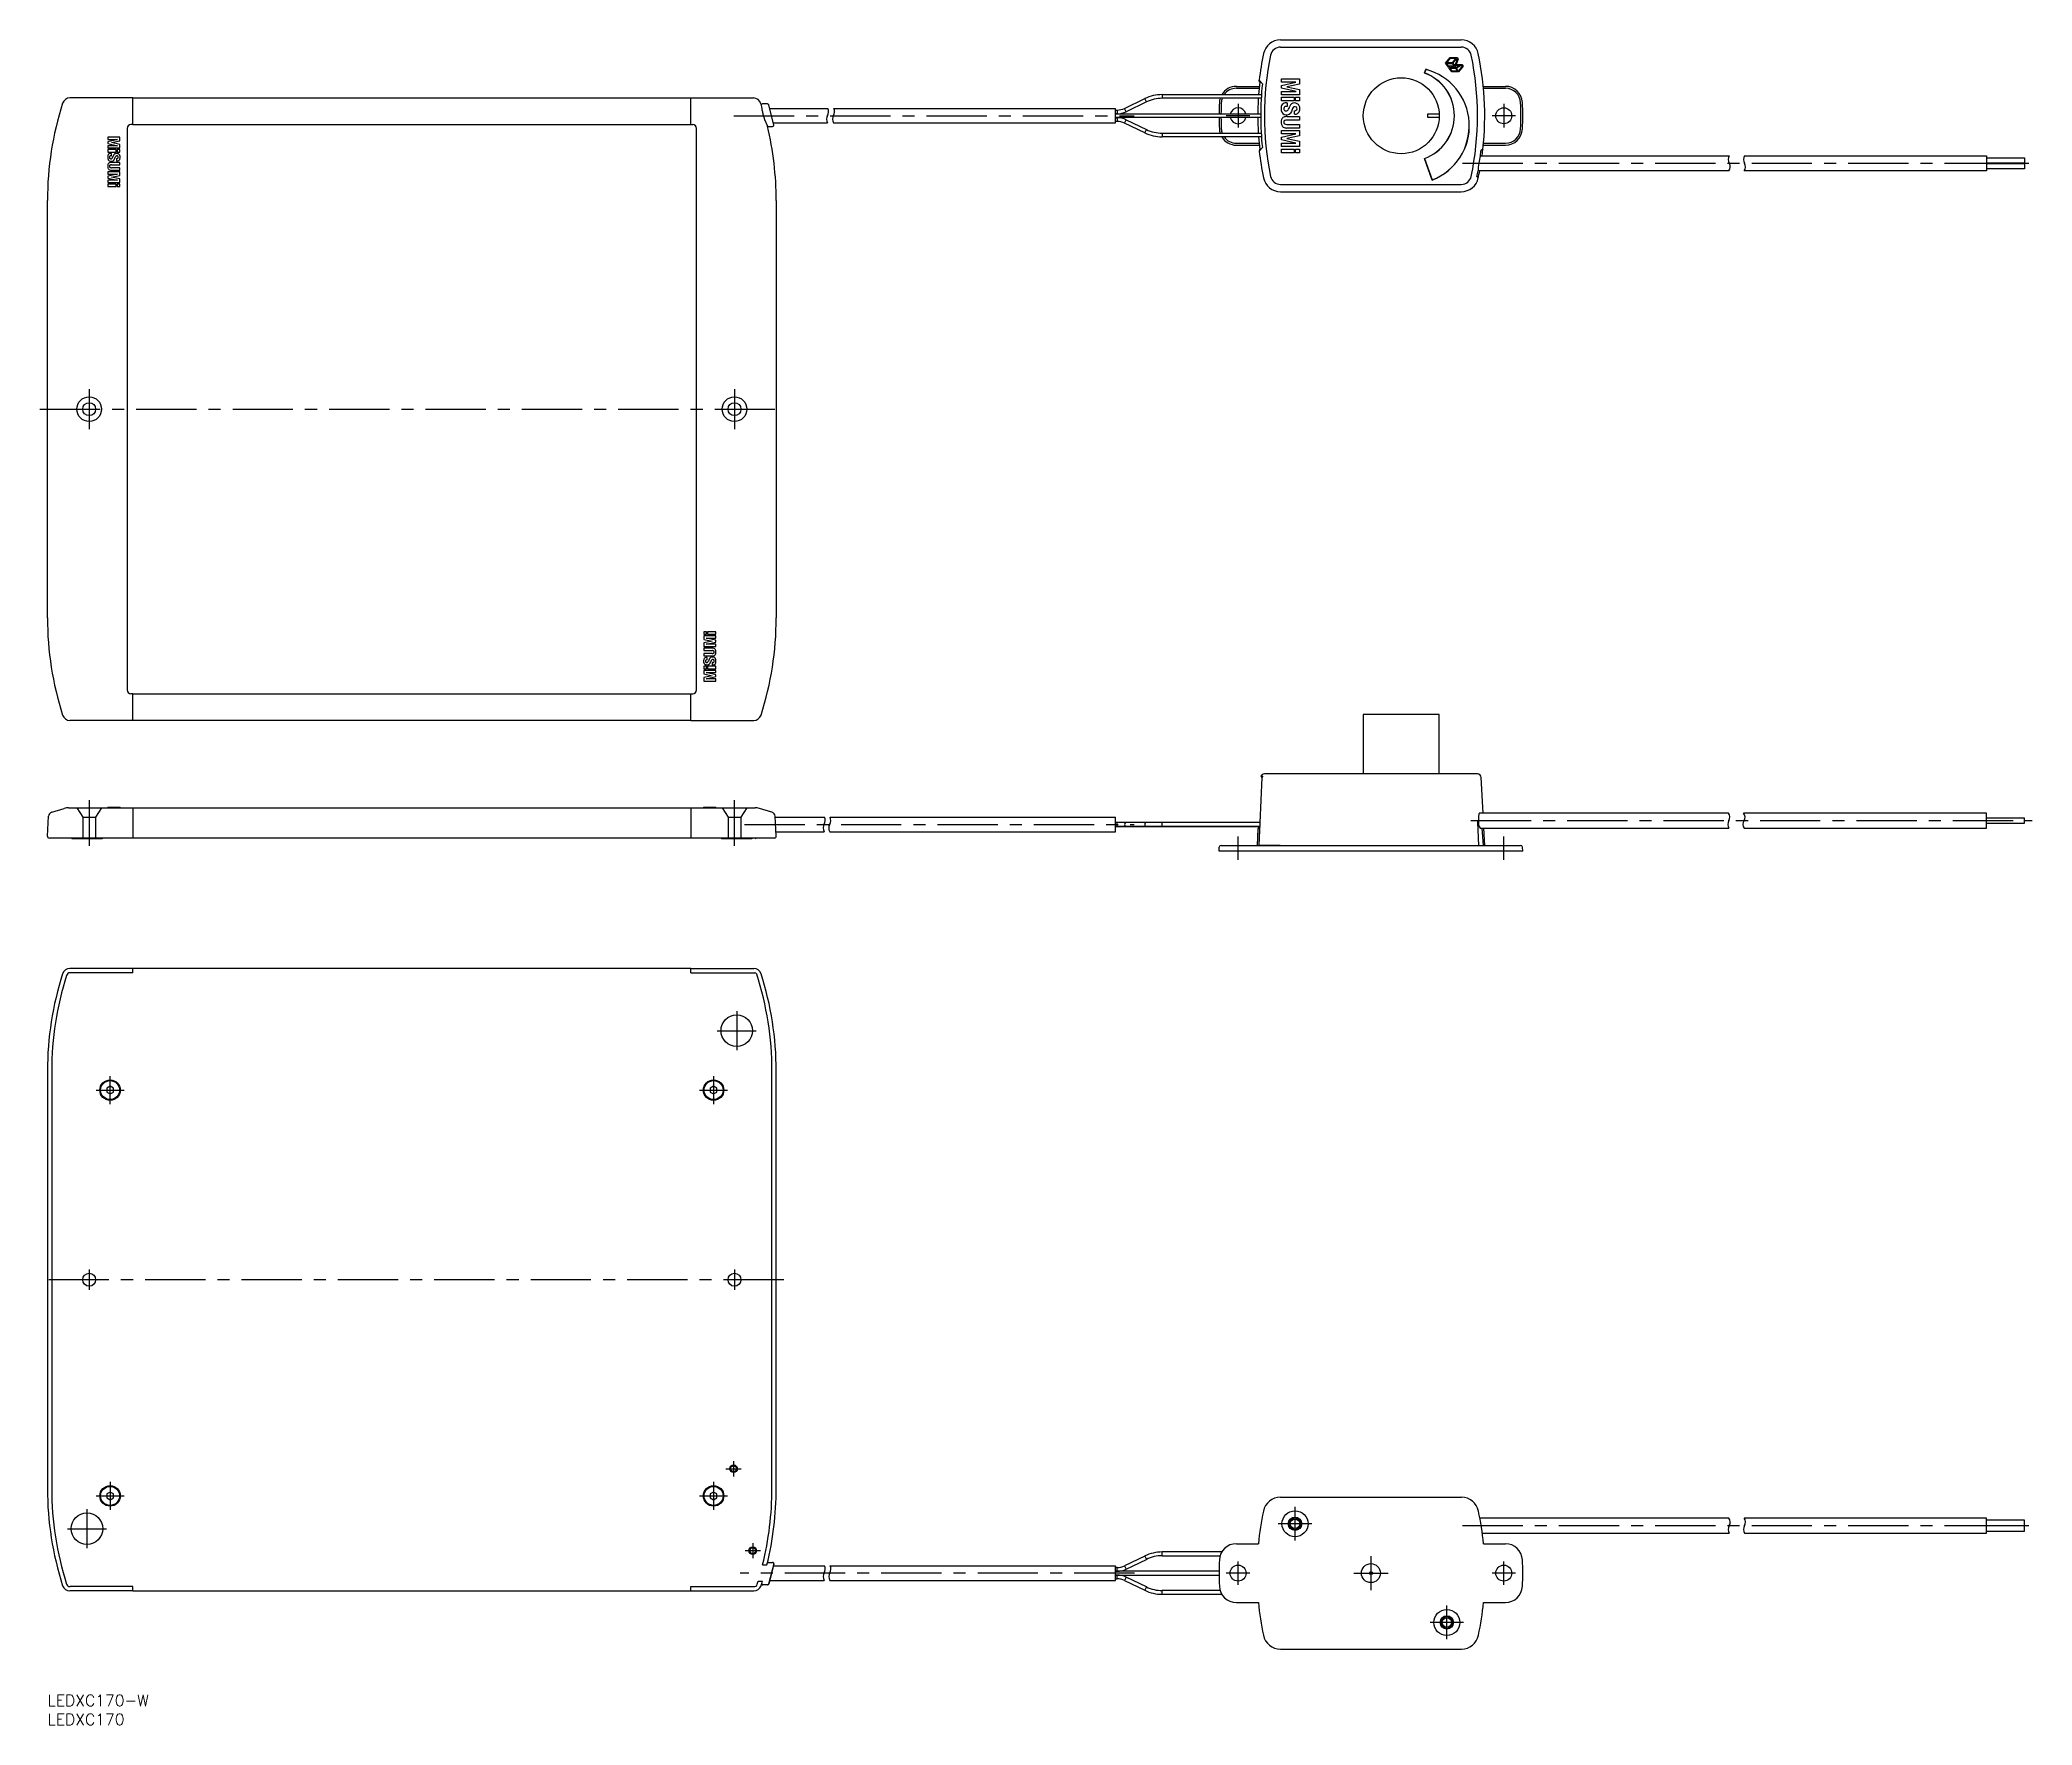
# Model space of a CAD drawing. Extents: x -2 to 523, y -8 to 436.
import ezdxf

# ---------------------------------------------------------------- set-up
doc = ezdxf.new("R2010")
doc.units = 0
doc.header["$LTSCALE"] = 0.5
doc.linetypes.add('CENTER', pattern=[50.8, 31.75, -6.35, 6.35, -6.35])
doc.linetypes.add('DASHED', pattern=[19.05, 12.7, -6.35])
doc.layers.get('0').update_dxf_attribs({"linetype": 'CONTINUOUS'})
doc.layers.add('CENTER', color=1, linetype='CENTER')
doc.styles.get("Standard").update_dxf_attribs({"font": 'txt.shx', "height": 3, "bigfont": 'bigfont.shx'})

# ---------------------------------------------------------------- blocks, each defined once
blk = doc.blocks.new('*U45')
at = {"color": 7, "linetype": 'CONTINUOUS'}
blk.add_text('LEDXC170-W', height=3, dxfattribs=at).set_placement((0, -3))
blk = doc.blocks.new('*U46')
at = {"color": 7, "linetype": 'CONTINUOUS'}
blk.add_text('LEDXC170', height=3, dxfattribs=at).set_placement((0, -8))

msp = doc.modelspace()

# ---------------------------------------------------------------- linework, layer by layer
at = {"color": 7, "linetype": 'CONTINUOUS'}
for p, q in [((324.86, 436), (372.48, 436)), ((324.86, 434.09), (372.48, 434.09)), ((368.32, 429.86), (369.54, 431.33)), ((368.64, 429.95), (369.63, 431.14)), ((369.54, 431.33), (371.32, 431.33)), ((369.63, 431.14), (371.06, 431.14)), ((371.06, 431.14), (370.07, 429.95)), ((370.22, 429.84), (371.26, 431.08)), ((371.41, 430.87), (370.75, 429.13)), ((371.63, 430.9), (371.12, 429.54)), ((371.26, 431.08), (371.41, 430.87)), ((371.32, 431.33), (371.63, 430.9)), ((320.08, 424.39), (319.23, 425.36)), ((319.36, 424.83), (319.23, 425.36)), ((325.1, 425.74), (329.84, 425.74)), ((325.1, 424.87), (325.1, 425.74)), ((329.84, 425.74), (329.84, 424.32)), ((362.75, 427.27), (363.11, 428.23)), ((362.77, 427.28), (362.75, 427.27)), ((363.12, 428.21), (362.77, 427.28)), ((363.12, 428.21), (363.11, 428.23)), ((369.09, 428.83), (368.32, 429.86)), ((368.62, 429.76), (370.05, 429.76)), ((369.17, 429.03), (368.62, 429.76)), ((370.07, 429.95), (368.64, 429.95)), ((369.09, 428.83), (369.57, 428.83)), ((370.6, 429.03), (369.17, 429.03)), ((369.57, 428.83), (369.23, 428.64)), ((370.01, 427.6), (369.23, 428.64)), ((370.09, 427.79), (369.55, 428.52)), ((369.55, 428.52), (370.98, 428.52)), ((369.99, 428.83), (369.76, 428.71)), ((371.01, 428.71), (369.76, 428.71)), ((369.99, 428.83), (370.85, 428.83)), ((371.75, 427.6), (370.01, 427.6)), ((370.05, 429.76), (370.6, 429.03)), ((371.52, 427.79), (370.09, 427.79)), ((370.22, 429.84), (370.75, 429.13)), ((370.85, 428.83), (371.04, 429.35)), ((370.98, 428.52), (371.52, 427.79)), ((372.22, 429.35), (371.01, 428.71)), ((371.04, 429.35), (372.22, 429.35)), ((371.12, 429.54), (372.65, 429.54)), ((371.16, 428.58), (372.57, 429.32)), ((371.71, 427.84), (371.16, 428.58)), ((372.75, 429.08), (371.71, 427.84)), ((372.99, 429.08), (371.75, 427.6)), ((372.57, 429.32), (372.75, 429.08)), ((372.65, 429.54), (372.99, 429.08)), ((22.5, 420.7), (5.91, 420.7)), ((22.5, 413.68), (22.5, 420.7)), ((22.5, 420.69), (169.5, 420.69)), ((169.5, 413.68), (169.5, 420.7)), ((169.5, 420.7), (185.97, 420.7)), ((283.78, 417.94), (289.08, 420.52)), ((289.51, 419.63), (289.08, 420.52)), ((293.66, 421.57), (319.83, 421.57)), ((293.66, 421.57), (293.66, 420.59)), ((319.76, 420.59), (293.66, 420.59)), ((313.23, 423.75), (319.25, 423.75)), ((313.23, 423.25), (319.2, 423.25)), ((328.89, 424.87), (325.1, 424.87)), ((325.1, 424.01), (328.89, 424.87)), ((325.1, 423.27), (325.1, 424.01)), ((328.95, 422.41), (325.1, 423.27)), ((325.1, 422.41), (328.95, 422.41)), ((325.1, 421.54), (325.1, 422.41)), ((329.84, 421.54), (325.1, 421.54)), ((325.1, 420.86), (328.41, 420.86)), ((325.1, 419.91), (325.1, 420.86)), ((328.41, 419.91), (325.1, 419.91)), ((329.84, 424.32), (326.5, 423.65)), ((326.5, 423.65), (329.84, 422.95)), ((328.41, 420.86), (328.41, 419.91)), ((328.83, 420.86), (329.84, 420.86)), ((328.83, 419.91), (328.83, 420.86)), ((329.84, 419.91), (328.83, 419.91)), ((329.84, 422.95), (329.84, 421.54)), ((329.84, 420.86), (329.84, 419.91)), ((378.29, 423.75), (384.11, 423.75)), ((378.33, 423.25), (384.11, 423.25)), ((187.93, 419.1), (188.17, 417.92)), ((188.17, 417.92), (188.21, 417.74)), ((188.21, 417.74), (188.25, 417.54)), ((188.25, 417.54), (188.3, 417.31)), ((188.3, 417.31), (188.36, 417.08)), ((188.36, 417.08), (188.42, 416.83)), ((189.7, 419.1), (188.42, 419.1)), ((188.42, 416.83), (188.49, 416.56)), ((188.49, 416.56), (188.51, 416.46)), ((188.51, 416.46), (188.73, 415.59)), ((188.73, 415.59), (188.95, 414.97)), ((188.95, 414.97), (189.67, 413.26)), ((189.96, 418.98), (189.89, 419.04)), ((191.39, 413.63), (190.06, 418.82)), ((190.3, 417.9), (205.6, 417.9)), ((207.2, 417.9), (281.35, 417.9)), ((281.35, 414.1), (281.35, 417.9)), ((281.35, 417.49), (281.81, 417.49)), ((281.81, 416.51), (281.35, 416.51)), ((281.35, 416.5), (319.63, 416.5)), ((319.63, 415.5), (281.35, 415.5)), ((281.35, 415.49), (281.81, 415.49)), ((281.81, 417.49), (281.81, 416.51)), ((281.81, 415.49), (281.81, 414.51)), ((284.21, 417.06), (283.78, 417.94)), ((283.78, 414.06), (284.21, 414.94)), ((289.51, 419.63), (284.21, 417.06)), ((284.21, 414.94), (289.51, 412.36)), ((326.39, 419.41), (326.58, 419.41)), ((326.58, 418.46), (326.44, 418.46)), ((326.54, 415.8), (329.84, 415.8)), ((329.84, 414.84), (326.54, 414.84)), ((326.58, 419.41), (326.58, 418.46)), ((327.72, 417.16), (327.47, 416.72)), ((328.04, 417.9), (327.72, 417.16)), ((328.53, 416.41), (328.53, 417.33)), ((328.66, 416.41), (328.53, 416.41)), ((329.84, 415.8), (329.84, 414.84)), ((363.67, 415.5), (363.67, 416.5)), ((363.67, 416.5), (366.66, 416.5)), ((366.66, 415.5), (363.67, 415.5)), ((15.92, 410.32), (15.92, 409.74)), ((19.08, 410.32), (15.92, 410.32)), ((15.92, 409.74), (18.44, 409.74)), ((18.44, 409.74), (15.92, 409.16)), ((19.08, 409.37), (19.08, 410.32)), ((21, 412.68), (21, 264.72)), ((22.5, 413.68), (22, 413.68)), ((22.5, 413.7), (169.5, 413.7)), ((169.5, 413.68), (170, 413.68)), ((171, 264.72), (171, 412.68)), ((189.67, 413.26), (189.87, 413.2)), ((189.87, 413.2), (191.05, 413.2)), ((191.27, 414.1), (205.5, 414.1)), ((191.29, 413.31), (191.33, 413.37)), ((207.1, 414.1), (281.35, 414.1)), ((281.81, 414.51), (281.35, 414.51)), ((289.08, 411.48), (283.78, 414.06)), ((289.08, 411.48), (289.51, 412.36)), ((293.66, 411.41), (319.76, 411.41)), ((293.66, 411.41), (293.66, 410.43)), ((319.83, 410.43), (293.66, 410.43)), ((325.1, 412.1), (329.84, 412.1)), ((325.1, 411.23), (325.1, 412.1)), ((327, 411.22), (325.1, 411.23)), ((325.1, 410.37), (328.9, 411.22)), ((325.1, 409.63), (325.1, 410.37)), ((328.9, 408.77), (325.1, 409.63)), ((329.84, 410.68), (326.5, 409.99)), ((326.5, 409.99), (329.84, 409.31)), ((326.54, 413.73), (329.84, 413.73)), ((329.84, 412.77), (326.54, 412.77)), ((328.9, 411.22), (327, 411.22)), ((329.84, 413.73), (329.84, 412.77)), ((329.84, 412.1), (329.84, 410.68)), ((15.92, 409.16), (15.92, 408.67)), ((15.92, 408.67), (18.48, 408.1)), ((15.92, 408.1), (15.92, 407.51)), ((18.48, 408.1), (15.92, 408.1)), ((15.92, 407.51), (19.08, 407.51)), ((15.92, 407.07), (15.92, 406.43)), ((18.12, 407.07), (15.92, 407.07)), ((15.92, 406.43), (18.12, 406.43)), ((16.91, 406.1), (16.78, 406.1)), ((16.81, 405.46), (16.91, 405.46)), ((16.85, 408.92), (19.08, 409.37)), ((19.08, 408.46), (16.85, 408.92)), ((16.91, 405.46), (16.91, 406.1)), ((17.66, 404.6), (17.88, 405.09)), ((18.12, 406.43), (18.12, 407.07)), ((18.2, 404.71), (18.2, 404.1)), ((18.41, 407.07), (18.41, 406.43)), ((19.08, 407.07), (18.41, 407.07)), ((18.41, 406.43), (19.08, 406.43)), ((19.08, 407.51), (19.08, 408.46)), ((19.08, 406.43), (19.08, 407.07)), ((313.23, 408.75), (319.2, 408.75)), ((313.23, 408.25), (319.25, 408.25)), ((320.08, 407.6), (319.23, 406.64)), ((319.36, 407.17), (319.23, 406.64)), ((325.1, 407.89), (325.1, 408.77)), ((325.1, 408.77), (328.9, 408.77)), ((329.84, 407.89), (325.1, 407.89)), ((325.1, 407.22), (328.41, 407.22)), ((325.1, 406.27), (325.1, 407.22)), ((328.41, 406.27), (325.1, 406.27)), ((328.41, 407.22), (328.41, 406.27)), ((328.83, 407.22), (329.84, 407.22)), ((328.83, 406.27), (328.83, 407.22)), ((329.84, 406.27), (328.83, 406.27)), ((329.84, 409.31), (329.84, 407.89)), ((329.84, 407.22), (329.84, 406.27)), ((364.82, 399.06), (362.75, 404.73)), ((362.77, 404.72), (362.75, 404.73)), ((362.77, 404.72), (364.83, 399.08)), ((377.52, 405.47), (443.08, 405.47)), ((377.71, 406.97), (378.2, 407.4)), ((378.29, 408.25), (384.11, 408.25)), ((378.33, 408.75), (384.11, 408.75)), ((447.08, 405.47), (510.86, 405.47)), ((510.86, 405.47), (510.86, 401.47)), ((510.86, 404.92), (520.85, 404.92)), ((520.85, 404.92), (520.85, 403.53)), ((15.92, 401.22), (15.92, 400.64)), ((19.08, 401.22), (15.92, 401.22)), ((15.92, 400.64), (18.48, 400.64)), ((18.48, 400.64), (15.92, 400.07)), ((15.92, 400.07), (15.92, 399.57)), ((15.92, 399.57), (18.48, 399)), ((15.92, 399), (15.92, 398.42)), ((18.48, 399), (15.92, 399)), ((16.85, 399.82), (19.08, 400.28)), ((19.08, 399.36), (16.85, 399.82)), ((16.87, 403.05), (19.08, 403.05)), ((19.08, 402.31), (16.87, 402.31)), ((19.08, 403.69), (16.88, 403.69)), ((16.88, 401.67), (19.08, 401.67)), ((18.2, 404.1), (18.29, 404.1)), ((19.08, 403.05), (19.08, 403.69)), ((19.08, 401.67), (19.08, 402.31)), ((19.08, 400.28), (19.08, 401.22)), ((19.08, 398.42), (19.08, 399.36)), ((364.83, 399.08), (364.82, 399.06)), ((376.89, 399.64), (376.6, 399.99)), ((376.62, 400.09), (376.91, 399.74)), ((376.8, 399.74), (376.91, 399.74)), ((376.92, 399.46), (376.85, 399.47)), ((442.99, 401.47), (376.89, 401.47)), ((510.86, 401.47), (446.98, 401.47)), ((520.85, 403.53), (510.86, 403.53)), ((510.86, 403.42), (520.85, 403.42)), ((520.85, 402.03), (510.86, 402.03)), ((520.85, 403.42), (520.85, 402.03)), ((0, 283.7), (0, 393.7)), ((15.92, 398.42), (19.08, 398.42)), ((15.92, 397.97), (15.92, 397.33)), ((18.12, 397.97), (15.92, 397.97)), ((15.92, 397.33), (18.12, 397.33)), ((18.12, 397.33), (18.12, 397.97)), ((18.41, 397.97), (18.41, 397.33)), ((19.08, 397.97), (18.41, 397.97)), ((18.41, 397.33), (19.08, 397.33)), ((19.08, 397.33), (19.08, 397.97)), ((192, 393.7), (192, 283.7)), ((324.86, 397.91), (372.48, 397.91)), ((324.86, 396), (372.48, 396)), ((173.59, 280.06), (172.92, 280.06)), ((172.92, 280.06), (172.92, 279.43)), ((172.92, 279.43), (173.59, 279.43)), ((176.08, 278.98), (172.92, 278.98)), ((172.92, 278.98), (172.92, 278.04)), ((173.52, 278.39), (176.08, 278.39)), ((176.08, 277.82), (173.52, 278.39)), ((173.59, 279.43), (173.59, 280.06)), ((176.08, 280.06), (173.88, 280.06)), ((173.88, 280.06), (173.88, 279.43)), ((173.88, 279.43), (176.08, 279.43)), ((176.08, 279.43), (176.08, 280.06)), ((176.08, 278.39), (176.08, 278.98)), ((172.92, 278.04), (175.15, 277.58)), ((175.15, 277.58), (172.92, 277.12)), ((172.92, 277.12), (172.92, 276.17)), ((172.92, 276.17), (176.08, 276.17)), ((175.12, 275.72), (172.92, 275.72)), ((172.92, 275.72), (172.92, 275.09)), ((172.92, 275.09), (175.13, 275.09)), ((175.13, 274.34), (172.92, 274.34)), ((172.92, 274.34), (172.92, 273.71)), ((172.92, 273.71), (175.12, 273.71)), ((173.52, 276.76), (176.08, 277.33)), ((176.08, 276.76), (173.52, 276.76)), ((173.8, 273.3), (173.71, 273.3)), ((173.8, 272.69), (173.8, 273.3)), ((176.08, 277.33), (176.08, 277.82)), ((176.08, 276.17), (176.08, 276.76)), ((173.59, 270.97), (172.92, 270.97)), ((172.92, 270.97), (172.92, 270.33)), ((172.92, 270.33), (173.59, 270.33)), ((176.08, 269.88), (172.92, 269.88)), ((172.92, 269.88), (172.92, 268.94)), ((172.92, 268.94), (175.15, 268.48)), ((175.15, 268.48), (172.92, 268.03)), ((172.92, 268.03), (172.92, 267.08)), ((173.52, 269.3), (176.08, 269.3)), ((176.08, 268.73), (173.52, 269.3)), ((173.56, 267.66), (176.08, 268.23)), ((173.59, 270.33), (173.59, 270.97)), ((176.08, 270.97), (173.88, 270.97)), ((173.88, 270.97), (173.88, 270.33)), ((173.88, 270.33), (176.08, 270.33)), ((174.34, 272.8), (174.12, 272.31)), ((175.19, 271.93), (175.09, 271.93)), ((175.09, 271.93), (175.09, 271.3)), ((175.09, 271.3), (175.22, 271.3)), ((176.08, 270.33), (176.08, 270.97)), ((176.08, 269.3), (176.08, 269.88)), ((176.08, 268.23), (176.08, 268.73)), ((22.5, 263.72), (22, 263.72)), ((22.5, 256.7), (22.5, 263.72)), ((22.5, 263.7), (169.5, 263.7)), ((169.5, 263.72), (170, 263.72)), ((169.5, 256.7), (169.5, 263.72)), ((172.92, 267.08), (176.08, 267.08)), ((176.08, 267.66), (173.56, 267.66)), ((176.08, 267.08), (176.08, 267.66)), ((187.98, 258.1), (187.98, 258.1)), ((346.67, 258.29), (346.67, 242.59)), ((366.66, 258.29), (346.67, 258.29)), ((366.66, 258.09), (366.66, 258.29)), ((366.67, 258.09), (366.66, 258.09)), ((366.67, 242.59), (366.67, 258.09)), ((22.5, 256.7), (5.91, 256.7)), ((169.5, 256.71), (22.5, 256.71)), ((169.5, 256.7), (186.09, 256.7)), ((319.23, 223.79), (320.05, 241.64)), ((319.67, 241.98), (320.04, 241.58)), ((320.11, 241.98), (319.67, 241.98)), ((376.75, 242.59), (320.59, 242.59)), ((378.22, 232.29), (377.75, 241.64)), ((0, 226.21), (0.27, 231.44)), ((1.13, 232.53), (4.44, 233.52)), ((5.59, 233.69), (186.41, 233.69)), ((15.87, 233.89), (15.87, 233.69)), ((15.87, 233.89), (19.08, 233.89)), ((15.92, 233.89), (15.92, 233.69)), ((18.12, 233.89), (18.12, 233.69)), ((18.41, 233.89), (18.41, 233.69)), ((19.08, 233.89), (19.08, 233.69)), ((19.08, 233.89), (19.14, 233.89)), ((19.14, 233.69), (19.14, 233.89)), ((19.14, 233.69), (19.14, 233.89)), ((22.5, 233.69), (22.5, 225.69)), ((169.5, 233.69), (169.5, 225.69)), ((172.86, 233.89), (176.08, 233.89)), ((172.86, 233.89), (172.86, 233.69)), ((172.92, 233.69), (172.92, 233.89)), ((176.08, 233.89), (176.13, 233.89)), ((176.08, 233.69), (176.08, 233.89)), ((176.13, 233.69), (176.13, 233.89)), ((190.87, 232.53), (187.56, 233.52)), ((192, 226.21), (191.73, 231.44)), ((191.74, 231.19), (204.72, 231.19)), ((206.2, 231.19), (281.35, 231.19)), ((281.35, 227.39), (281.35, 231.19)), ((442.86, 232.29), (377.24, 232.29)), ((510.86, 232.29), (446.86, 232.29)), ((510.86, 228.29), (510.86, 232.29)), ((520.85, 230.99), (510.86, 230.99)), ((520.85, 229.59), (520.85, 230.99)), ((191.94, 227.39), (204.62, 227.39)), ((206.1, 227.39), (281.35, 227.39)), ((319.5, 229.79), (281.35, 229.79)), ((281.81, 229.78), (281.35, 229.78)), ((281.35, 228.8), (281.81, 228.8)), ((281.35, 228.79), (319.46, 228.79)), ((283.99, 229.78), (281.81, 229.78)), ((281.81, 229.29), (281.81, 229.78)), ((281.81, 228.8), (281.81, 229.29)), ((281.81, 228.8), (283.99, 228.8)), ((289.3, 229.78), (283.99, 229.78)), ((283.99, 228.8), (289.3, 228.8)), ((319.5, 229.78), (289.3, 229.78)), ((289.3, 228.8), (319.46, 228.8)), ((293.66, 229.29), (293.66, 229.78)), ((293.66, 228.8), (293.66, 229.29)), ((318.9, 228.11), (318.67, 223.79)), ((319.45, 228.67), (318.9, 228.11)), ((319.38, 228.11), (318.9, 228.11)), ((319.22, 223.79), (319.38, 228.11)), ((319.38, 228.11), (319.43, 228.17)), ((376.73, 229.9), (377, 223.79)), ((377, 230.19), (376.78, 230.19)), ((377, 230.19), (376.79, 230.19)), ((377.43, 228.29), (442.96, 228.29)), ((377.93, 228.29), (378.2, 223.79)), ((378.66, 223.79), (378.43, 228.29)), ((446.96, 228.29), (510.86, 228.29)), ((510.86, 229.59), (520.85, 229.59)), ((191.5, 225.69), (0.5, 225.69)), ((6.4, 225.69), (6.4, 225.49)), ((14.4, 225.49), (6.4, 225.49)), ((14.4, 225.69), (14.4, 225.49)), ((177.6, 225.69), (177.6, 225.49)), ((185.6, 225.49), (177.6, 225.49)), ((185.6, 225.69), (185.6, 225.49)), ((186.47, 225.59), (186.69, 225.69)), ((186.47, 225.69), (186.47, 225.59)), ((308.67, 222.29), (308.72, 223.31)), ((388.67, 222.29), (308.67, 222.29)), ((309.22, 223.79), (388.12, 223.79)), ((320.37, 223.79), (319.22, 223.79)), ((324.78, 223.79), (320.37, 223.79)), ((388.67, 222.29), (388.62, 223.31)), ((22.5, 191.35), (5.91, 191.35)), ((22.5, 190.21), (5.99, 190.21)), ((22.5, 190.21), (22.5, 191.35)), ((169.5, 191.32), (22.5, 191.32)), ((169.5, 190.21), (169.5, 191.35)), ((169.5, 191.35), (186.09, 191.35)), ((169.5, 190.21), (186.37, 190.21)), ((0, 164.35), (0, 54.35)), ((1.12, 164.35), (1.12, 54.35)), ((190.88, 54.35), (190.88, 164.35)), ((192, 54.35), (192, 164.35)), ((16.5, 160.3), (15.63, 159.8)), ((15.63, 159.8), (15.63, 158.8)), ((15.63, 158.8), (16.5, 158.3)), ((17.37, 159.8), (16.5, 160.3)), ((16.5, 158.3), (17.37, 158.8)), ((17.37, 158.8), (17.37, 159.8)), ((175.5, 160.3), (174.63, 159.8)), ((174.63, 159.8), (174.63, 158.8)), ((174.63, 158.8), (175.5, 158.3)), ((176.37, 159.8), (175.5, 160.3)), ((175.5, 158.3), (176.37, 158.8)), ((176.37, 158.8), (176.37, 159.8)), ((16.5, 53.4), (15.63, 52.9)), ((15.63, 52.9), (15.63, 51.9)), ((17.37, 52.9), (16.5, 53.4)), ((17.37, 51.9), (17.37, 52.9)), ((175.5, 53.4), (174.63, 52.9)), ((174.63, 52.9), (174.63, 51.9)), ((176.37, 52.9), (175.5, 53.4)), ((176.37, 51.9), (176.37, 52.9)), ((15.63, 51.9), (16.5, 51.4)), ((16.5, 51.4), (17.37, 51.9)), ((174.63, 51.9), (175.5, 51.4)), ((175.5, 51.4), (176.37, 51.9)), ((324.82, 52.05), (372.52, 52.05)), ((442.99, 46.57), (377.37, 46.57)), ((378.01, 42.57), (443.08, 42.57)), ((510.86, 46.57), (446.98, 46.57)), ((447.08, 42.57), (510.86, 42.57)), ((510.86, 42.57), (510.86, 46.57)), ((520.85, 46.02), (510.86, 46.02)), ((510.86, 44.62), (520.85, 44.62)), ((520.85, 44.52), (510.86, 44.52)), ((510.86, 43.12), (520.85, 43.12)), ((520.85, 44.62), (520.85, 46.02)), ((520.85, 43.12), (520.85, 44.52)), ((309.38, 37.62), (293.66, 37.62)), ((293.66, 36.64), (293.66, 37.62)), ((313.23, 39.8), (319.01, 39.8)), ((378.33, 39.8), (384.11, 39.8)), ((188.41, 34.27), (189.56, 34.27)), ((189.94, 34.85), (191.05, 34.85)), ((191.34, 34.47), (190, 29.17)), ((191.38, 34.41), (190.06, 29.23)), ((191.27, 33.95), (204.72, 33.95)), ((206.21, 33.95), (281.35, 33.95)), ((281.35, 30.15), (281.35, 33.95)), ((281.81, 33.54), (281.35, 33.54)), ((281.35, 32.56), (281.81, 32.56)), ((308.67, 32.55), (281.35, 32.55)), ((281.35, 31.55), (308.67, 31.55)), ((281.81, 31.54), (281.35, 31.54)), ((281.81, 32.56), (281.81, 33.54)), ((281.81, 30.56), (281.81, 31.54)), ((289.08, 36.56), (283.78, 33.99)), ((283.78, 33.99), (284.21, 33.11)), ((284.21, 33.11), (289.51, 35.68)), ((289.08, 36.56), (289.51, 35.68)), ((293.66, 36.64), (308.95, 36.64)), ((22.5, 27.35), (5.91, 27.35)), ((22.5, 28.49), (5.99, 28.49)), ((22.5, 27.35), (22.5, 28.49)), ((22.5, 27.37), (169.5, 27.37)), ((169.5, 28.49), (186.37, 28.49)), ((169.5, 27.35), (169.5, 28.49)), ((169.5, 27.35), (186.09, 27.35)), ((187.2, 29.95), (188.37, 29.95)), ((188.34, 29.84), (188.34, 29.84)), ((189.7, 28.95), (188.47, 28.95)), ((190.3, 30.15), (204.62, 30.15)), ((206.11, 30.15), (281.35, 30.15)), ((281.35, 30.56), (281.81, 30.56)), ((284.21, 30.99), (283.78, 30.1)), ((283.78, 30.1), (289.08, 27.53)), ((289.51, 28.41), (284.21, 30.99)), ((289.51, 28.41), (289.08, 27.53)), ((308.95, 27.46), (293.66, 27.46)), ((293.66, 26.48), (293.66, 27.46)), ((293.66, 26.48), (309.38, 26.48)), ((313.23, 24.3), (319.01, 24.3)), ((378.33, 24.3), (384.11, 24.3)), ((324.82, 12.05), (372.52, 12.05))]:
    msp.add_line(p, q, dxfattribs=at)
at = {"color": 3, "linetype": 'DASHED'}
for p, q in [((7.75, 233.69), (9.3, 231.19)), ((9.3, 231.19), (9.3, 225.69)), ((9.3, 231.19), (12.7, 231.19)), ((14.25, 233.69), (12.7, 231.19)), ((12.7, 231.19), (12.7, 225.69)), ((177.75, 233.69), (179.3, 231.19)), ((179.3, 231.19), (179.3, 225.69)), ((179.3, 231.19), (182.7, 231.19)), ((184.25, 233.69), (182.7, 231.19)), ((182.7, 231.19), (182.7, 225.69))]:
    msp.add_line(p, q, dxfattribs=at)
at = {"color": 7, "linetype": 'CONTINUOUS'}
for centre, radius in [((356.67, 416), 10), ((383.67, 416), 2.1), ((11, 338.7), 3.25), ((181, 338.7), 3.25), ((11, 338.7), 1.7), ((181, 338.7), 1.7), ((181.6, 174.95), 4.15), ((16.5, 159.3), 2.7), ((16.5, 159.3), 2.5), ((175.5, 159.3), 2.7), ((175.5, 159.3), 2.5), ((11, 109.35), 1.7), ((181, 109.35), 1.7), ((180.75, 59.55), 0.783), ((16.5, 52.4), 2.7), ((16.5, 52.4), 2.5), ((175.5, 52.4), 2.7), ((175.5, 52.4), 2.5), ((10.4, 43.75), 4.15), ((328.67, 45.05), 3.43), ((328.67, 45.05), 1.76), ((328.67, 45.05), 1.7), ((328.67, 45.05), 1.55), ((328.67, 45.05), 1.25), ((185.82, 37.97), 0.783), ((313.67, 32.05), 2.1), ((348.67, 32.05), 2.5), ((348.67, 32.05), 0.4), ((383.67, 32.05), 2.1), ((368.67, 19.05), 3.43), ((368.67, 19.05), 1.76), ((368.67, 19.05), 1.7), ((368.67, 19.05), 1.55), ((368.67, 19.05), 1.25)]:
    msp.add_circle(centre, radius, dxfattribs=at)
at = {"color": 3, "linetype": 'CONTINUOUS'}
for centre in [(180.75, 59.55), (185.82, 37.97)]:
    msp.add_circle(centre, 1, dxfattribs=at)
at = {"color": 7, "linetype": 'CONTINUOUS'}
for centre, radius, start, end in [((324.86, 431.42), 4.58, 90, 168.1072), ((372.48, 431.42), 4.58, 11.8928, 90), ((398.08, 416), 79.4, 168.1072, 173.2307), ((398.08, 416), 77.49, 168.1072, 191.8928), ((324.86, 431.42), 2.67, 90, 168.1072), ((372.48, 431.42), 2.67, 11.8928, 90), ((299.26, 416), 77.49, 348.1072, 11.8928), ((299.26, 416), 79.4, 352.3834, 11.8928), ((358.67, 416), 11.98, 289.9248, 70.0752), ((358.67, 416), 12, 290, 70), ((359.23, 413.37), 15.36, 291.3468, 75.3659), ((359.23, 413.37), 15.35, 291.407, 75.3124), ((5.91, 418.7), 2, 90, 162.2276), ((185.97, 418.7), 2, 11.5174, 90), ((293.66, 411.08), 10.49, 90, 115.8935), ((293.66, 411.08), 9.51, 90, 115.8935), ((313.23, 419.26), 4.49, 162.7697, 177.4067), ((313.23, 419.26), 3.99, 160.5288, 177.4067), ((313.23, 419.26), 4.49, 90, 149.0375), ((313.23, 419.26), 3.99, 90, 144.6235), ((398.08, 416), 79.21, 176.678, 179.6383), ((398.08, 416), 79.21, 173.5985, 175.9677), ((398.08, 416), 78.45, 173.857, 186.143), ((384.11, 419.26), 4.49, 2.5933, 90), ((384.11, 419.26), 3.99, 2.5933, 90), ((83.9, 393.7), 83.9, 162.2276, 180), ((188.42, 418.7), 0.4, 90, 191.5174), ((189.7, 418.8), 0.301, 52.1665, 89.9846), ((189.77, 418.74), 0.3, 14.289, 52.1203), ((281.81, 422), 4.51, 270, 295.8935), ((281.81, 422), 5.49, 270, 295.8935), ((281.81, 410), 5.49, 64.1065, 90), ((385.21, 416), 76.54, 177.4067, 179.6257), ((385.21, 416), 76.54, 180.3743, 182.5933), ((385.21, 416), 76.04, 177.4067, 179.6232), ((385.21, 416), 76.04, 180.3768, 182.5933), ((313.67, 416), 2.1, 13.7741, 166.2259), ((313.67, 416), 2.1, 193.7741, 346.2259), ((398.08, 416), 79.21, 180.3617, 183.322), ((326.3, 418.12), 1.3, 86.1406, 192.2416), ((326.41, 417.63), 1.4, 171.2857, 319.5901), ((327.75, 414.29), 2.72, 164.7157, 192.0261), ((326.14, 414.68), 1.07, 114.5079, 162.3641), ((326.57, 413.2), 2.6, 90.7501, 109.5515), ((326.49, 417.85), 0.779, 156.4948, 180.7831), ((326.51, 417.87), 0.793, 182.3467, 205.8691), ((326.19, 414.32), 0.48, 119.0296, 184.3135), ((326.2, 417.96), 0.471, 103.5205, 155.1449), ((326.22, 417.75), 0.482, 207.4902, 256.3512), ((326.43, 413.77), 1.08, 84.351, 115.7906), ((326.45, 416.73), 1.73, 90.2213, 101.8437), ((326.3, 418.04), 0.787, 255.3393, 284.6607), ((326.38, 417.82), 0.555, 283.1688, 328.8637), ((324.05, 419.3), 3.31, 327.8601, 346.265), ((328.63, 417.95), 1.47, 125.3973, 157.839), ((328.54, 417.98), 1.4, 354.711, 122.9795), ((328.79, 417.66), 0.789, 122.6915, 162.5292), ((328.68, 417.61), 0.782, 62.8823, 113.3852), ((328.53, 418.86), 1.53, 269.8265, 280.9137), ((328.69, 417.67), 1.26, 268.6538, 8.1031), ((328.78, 417.81), 0.456, 275.6046, 4.4305), ((328.72, 417.89), 0.517, 354.8505, 52.7), ((312.13, 416), 76.04, 357.4067, 2.5933), ((312.13, 416), 76.54, 357.4067, 2.5933), ((22, 412.68), 1, 90, 180), ((170, 412.68), 1, 0, 90), ((108.1, 393.7), 83.9, 0, 13.4788), ((191.05, 413.5), 0.3, 270.0025, 322.1434), ((191.1, 413.55), 0.3, 322.1346, 14.3002), ((281.81, 410), 4.51, 64.1065, 90), ((293.66, 420.92), 10.49, 244.1065, 270), ((293.66, 420.92), 9.51, 244.1065, 270), ((313.23, 412.74), 4.49, 182.5933, 197.2303), ((313.23, 412.74), 3.99, 182.5933, 199.4712), ((313.23, 412.74), 4.49, 210.9625, 270), ((313.23, 412.74), 3.99, 215.3765, 270), ((398.08, 416), 79.21, 184.0323, 186.4015), ((326.22, 413.97), 1.16, 192.6196, 236.7313), ((326.48, 414.62), 1.85, 240.897, 271.7151), ((326.26, 414.28), 0.546, 179.2954, 226.9731), ((326.44, 414.77), 1.05, 238.2618, 275.4284), ((384.11, 412.74), 3.99, 270, 357.4067), ((384.11, 412.74), 4.49, 270, 357.4067), ((17.95, 405.1), 2.08, 173.1855, 181.3344), ((17.86, 405.09), 1.99, 181.0427, 186.8281), ((17.15, 405.2), 1.27, 163.4224, 173.2172), ((17.32, 405.02), 1.45, 186.8136, 195.5492), ((16.74, 405.31), 0.851, 147.9149, 163.106), ((17.05, 404.95), 1.16, 195.7866, 203.297), ((16.82, 404.85), 0.919, 203.1708, 217.9154), ((16.55, 405.43), 0.621, 125.1814, 147.8923), ((16.65, 404.74), 0.711, 219.1524, 231.0174), ((16.65, 405.29), 0.796, 108.8457, 124.9679), ((16.68, 404.77), 0.761, 230.9343, 247.7908), ((16.69, 405.18), 0.912, 100.049, 115.5986), ((16.83, 405.06), 0.499, 158.3421, 173.9125), ((16.82, 405.06), 0.494, 173.3126, 195.2936), ((16.74, 405.04), 0.408, 195.3623, 212.7226), ((16.67, 405.12), 0.33, 129.067, 157.634), ((16.67, 405), 0.331, 212.9204, 234.1217), ((16.65, 405.12), 0.32, 109.066, 127.4349), ((16.67, 404.99), 0.322, 234.0897, 255.724), ((16.77, 404.76), 1.34, 89.6127, 100.102), ((16.74, 404.88), 0.58, 95.9325, 109.2156), ((16.71, 405.17), 0.511, 256.2445, 270.8321), ((16.8, 404.29), 1.17, 89.4486, 95.9752), ((16.72, 405.29), 0.632, 269.6802, 278.6908), ((16.76, 405.05), 0.383, 277.7651, 297.8858), ((16.77, 405.03), 0.363, 296.6208, 317.8021), ((16.63, 405.16), 0.55, 317.3193, 327.4288), ((16.21, 405.41), 1.05, 328.1773, 336.0008), ((15.52, 405.72), 1.8, 335.9306, 339.1284), ((12.02, 407.03), 5.53, 339.4294, 341.0417), ((22.97, 403.24), 6.05, 159.7525, 160.7646), ((19.85, 404.39), 2.72, 157.5469, 159.7432), ((16.91, 404.7), 0.707, 304.4432, 318.2549), ((18.94, 404.76), 1.74, 153.0372, 157.6102), ((18.66, 404.9), 1.43, 148.0981, 153.0354), ((16.64, 404.94), 1.06, 318.3097, 329.4975), ((18.34, 405.11), 1.05, 142.8786, 148.0498), ((18.19, 405.22), 0.861, 132.4951, 142.9944), ((16.02, 405.31), 1.79, 329.3842, 336.5843), ((18.09, 405.33), 0.715, 115.7545, 132.52), ((18.12, 405.26), 0.79, 102.0976, 115.2887), ((18.82, 404.71), 1.01, 150.3743, 158.1497), ((18.38, 404.96), 0.506, 134.6508, 150.3319), ((18.19, 404.93), 1.12, 92.8476, 102.1312), ((18.23, 405.1), 0.31, 101.4389, 133.3233), ((18.21, 404.52), 1.54, 86.2707, 93.0427), ((18.3, 404.86), 0.562, 89.6665, 103.5042), ((18.28, 405.18), 0.478, 260.9744, 304.7726), ((18.24, 404.82), 1.24, 78.0032, 86.422), ((18.31, 404.88), 0.543, 76.2449, 90.8287), ((18.36, 405.09), 0.322, 52.2337, 75.6006), ((18.33, 405.22), 0.826, 65.6734, 78.3179), ((18.31, 405.06), 0.363, 311.3537, 9.7413), ((18.39, 404.83), 0.721, 283.5818, 320.8694), ((18.38, 405.13), 0.285, 21.8777, 50.0959), ((18.28, 405.08), 0.392, 6.1006, 22.4156), ((18.35, 405.27), 0.77, 51.9658, 65.619), ((18.39, 405.32), 0.701, 37.0761, 52.0353), ((18.27, 404.89), 0.849, 322.3799, 345.7708), ((18.29, 405.25), 0.821, 24.1079, 36.8746), ((18.12, 405.17), 1.02, 13.86, 24.1461), ((17.86, 405.11), 1.28, 5.582, 13.7344), ((17.82, 405.02), 1.31, 345.3455, 353.6719), ((17.39, 405.07), 1.75, 353.428, 5.3601), ((398.08, 416), 79.4, 186.7693, 191.8928), ((394.66, 400.72), 17.79, 164.4929, 177.5647), ((299.26, 416), 78.97, 352.3409, 353.4323), ((17.13, 402.77), 1.26, 161.7612, 179.3029), ((17.86, 402.7), 1.99, 177.6291, 191.4778), ((16.75, 402.51), 0.866, 193.6784, 217.5508), ((16.58, 402.96), 0.672, 129.969, 162.9178), ((16.66, 402.48), 0.774, 219.712, 248.5094), ((16.69, 402.81), 0.869, 103.4652, 129.0776), ((16.86, 402.68), 0.531, 168.5834, 183.2771), ((16.67, 402.66), 0.344, 181.919, 208.3905), ((16.62, 402.72), 0.291, 142.6709, 167.8147), ((16.62, 402.64), 0.29, 209.9432, 225.9646), ((16.82, 402.88), 1.21, 248.348, 272.4896), ((16.65, 402.7), 0.33, 120.4908, 142.2896), ((16.73, 404.91), 0.901, 248.1585, 261.3108), ((16.67, 402.69), 0.36, 226.4212, 251.1201), ((16.71, 402.59), 0.451, 101.9551, 119.6605), ((16.85, 402.11), 1.58, 88.9748, 102.9765), ((16.76, 402.96), 0.641, 250.8649, 260.6658), ((16.81, 405.33), 1.33, 260.6294, 266.9133), ((16.81, 402.14), 0.914, 94.2403, 102.5167), ((16.86, 403.69), 1.38, 261.3614, 270.4756), ((16.82, 405.53), 1.53, 266.851, 275.3703), ((16.87, 401.44), 1.62, 89.7265, 94.3848), ((16.88, 404.94), 0.94, 275.0983, 282.8893), ((16.94, 404.67), 0.666, 283.1562, 303.811), ((18.3, 405.17), 1.07, 269.5232, 283.7158), ((324.86, 400.58), 4.58, 191.8928, 270), ((324.86, 400.58), 2.67, 191.8928, 270), ((372.48, 400.58), 2.67, 270, 348.1072), ((372.48, 400.58), 4.58, 270, 348.1072), ((299.26, 416), 78.98, 348.3048, 349.4028), ((384.55, 398), 7.84, 167.936, 169.1568), ((298.56, 415.9), 80, 348.1531, 348.3466), ((299.26, 416), 79.4, 348.1072, 349.4602), ((83.9, 283.7), 83.9, 180, 197.7724), ((108.1, 283.7), 83.9, 342.2276, 0), ((173.73, 272.5), 0.849, 142.3799, 165.7708), ((173.61, 272.57), 0.721, 103.5818, 140.8694), ((173.7, 272.23), 1.07, 89.5232, 103.7158), ((175.98, 272.09), 1.79, 149.3842, 156.5843), ((175.36, 272.46), 1.06, 138.3097, 149.4975), ((175.09, 272.69), 0.707, 124.4432, 138.2549), ((175.06, 272.72), 0.666, 103.1562, 123.811), ((175.12, 272.46), 0.94, 95.0983, 102.8893), ((175.18, 271.87), 1.53, 86.851, 95.3703), ((175.18, 274.52), 1.21, 68.348, 92.4896), ((175.15, 275.29), 1.58, 268.9748, 282.9765), ((175.14, 273.71), 1.38, 81.3614, 90.4756), ((175.13, 275.96), 1.62, 269.7265, 274.3848), ((175.19, 275.26), 0.914, 274.2403, 282.5167), ((175.19, 272.07), 1.33, 80.6294, 86.9133), ((175.24, 274.44), 0.641, 70.8649, 80.6658), ((175.29, 274.81), 0.451, 281.9551, 299.6605), ((175.27, 272.49), 0.901, 68.1585, 81.3108), ((175.33, 274.7), 0.36, 46.4212, 71.1201), ((175.31, 274.59), 0.869, 283.4652, 309.0776), ((175.35, 274.7), 0.33, 300.4908, 322.2896), ((175.38, 274.76), 0.29, 29.9432, 45.9646), ((175.32, 272.62), 0.761, 50.9343, 67.7908), ((175.38, 274.68), 0.291, 322.6709, 347.8147), ((175.34, 274.92), 0.774, 39.712, 68.5094), ((175.33, 274.74), 0.344, 1.919, 28.3905), ((175.14, 274.72), 0.531, 348.5834, 3.2771), ((175.35, 272.66), 0.711, 39.1524, 51.0174), ((175.42, 274.43), 0.672, 309.969, 342.9178), ((175.18, 272.54), 0.919, 23.1708, 37.9154), ((175.25, 274.89), 0.866, 13.6784, 37.5508), ((174.87, 274.63), 1.26, 341.7612, 359.3029), ((174.14, 274.7), 1.99, 357.6291, 11.4778), ((174.61, 272.32), 1.75, 173.428, 185.3601), ((174.18, 272.38), 1.31, 165.3455, 173.6719), ((174.14, 272.28), 1.28, 185.582, 193.7344), ((173.88, 272.22), 1.02, 193.86, 204.1461), ((173.71, 272.14), 0.821, 204.1079, 216.8746), ((173.61, 272.07), 0.701, 217.0761, 232.0353), ((173.65, 272.13), 0.77, 231.9658, 245.619), ((173.69, 272.33), 0.363, 131.3537, 189.7413), ((173.72, 272.31), 0.392, 186.1006, 202.4156), ((173.67, 272.18), 0.826, 245.6734, 258.3179), ((173.62, 272.27), 0.285, 201.8777, 230.0959), ((173.64, 272.31), 0.322, 232.2337, 255.6006), ((173.72, 272.21), 0.478, 80.9744, 124.7726), ((173.76, 272.58), 1.24, 258.0032, 266.422), ((173.69, 272.52), 0.543, 256.2449, 270.8287), ((173.7, 272.54), 0.562, 269.6665, 283.5042), ((173.79, 272.88), 1.54, 266.2707, 273.0427), ((173.77, 272.3), 0.31, 281.4389, 313.3233), ((173.81, 272.46), 1.12, 272.8476, 282.1312), ((173.62, 272.43), 0.506, 314.6508, 330.3319), ((173.88, 272.14), 0.79, 282.0976, 295.2887), ((173.18, 272.68), 1.01, 330.3743, 338.1497), ((173.91, 272.07), 0.715, 295.7545, 312.52), ((173.81, 272.18), 0.861, 312.4951, 322.9944), ((173.66, 272.29), 1.05, 322.8786, 328.0498), ((173.34, 272.49), 1.43, 328.0981, 333.0354), ((173.06, 272.63), 1.74, 333.0372, 337.6102), ((172.15, 273.01), 2.72, 337.5469, 339.7432), ((169.03, 274.16), 6.05, 339.7525, 340.7646), ((179.98, 270.37), 5.53, 159.4294, 161.0417), ((176.48, 271.68), 1.8, 155.9306, 159.1284), ((175.79, 271.98), 1.05, 148.1773, 156.0008), ((175.37, 272.24), 0.55, 137.3193, 147.4288), ((175.23, 272.37), 0.363, 116.6208, 137.8021), ((175.24, 272.35), 0.383, 97.7651, 117.8858), ((175.28, 272.1), 0.632, 89.6802, 98.6908), ((175.2, 273.11), 1.17, 269.4486, 275.9752), ((175.23, 272.64), 1.34, 269.6127, 280.102), ((175.29, 272.22), 0.511, 76.2445, 90.8321), ((175.26, 272.52), 0.58, 275.9325, 289.2156), ((175.33, 272.41), 0.322, 54.0897, 75.724), ((175.35, 272.27), 0.32, 289.066, 307.4349), ((175.31, 272.22), 0.912, 280.049, 295.5986), ((175.33, 272.4), 0.331, 32.9204, 54.1217), ((175.33, 272.27), 0.33, 309.067, 337.634), ((175.26, 272.36), 0.408, 15.3623, 32.7226), ((175.35, 272.11), 0.796, 288.8457, 304.9679), ((175.17, 272.33), 0.499, 338.3421, 353.9125), ((175.18, 272.34), 0.494, 353.3126, 15.2936), ((175.45, 271.96), 0.621, 305.1814, 327.8923), ((175.26, 272.09), 0.851, 327.9149, 343.106), ((174.95, 272.45), 1.16, 15.7866, 23.297), ((174.68, 272.38), 1.45, 6.8136, 15.5492), ((174.85, 272.2), 1.27, 343.4224, 353.2172), ((174.14, 272.31), 1.99, 1.0427, 6.8281), ((174.05, 272.3), 2.08, 353.1855, 1.3344), ((22, 264.72), 1, 180, 270), ((170, 264.72), 1, 270, 0), ((5.91, 258.7), 2, 197.7724, 270), ((186.09, 258.7), 2, 270, 342.2276), ((320.59, 241.59), 1, 90, 157.1783), ((321.14, 241.59), 1.09, 159.3622, 177.3692), ((376.75, 241.59), 1, 3, 90), ((1.47, 231.38), 1.2, 106.6992, 177), ((5.59, 229.69), 4, 90, 106.6211), ((186.41, 229.69), 4, 73.3789, 90), ((190.53, 231.38), 1.2, 3, 73.3008), ((384.07, 230.74), 7.09, 170.3228, 184.4849), ((378.23, 231.74), 1.17, 156.9316, 170.3228), ((377.52, 232.04), 0.392, 147.2212, 156.9316), ((377.23, 232.22), 0.057, 119.0468, 147.2212), ((377.22, 232.25), 0.0253, 92.7847, 119.0468), ((377.22, 232.26), 0.0215, 74.1707, 92.7847), ((377.22, 232.25), 0.0293, 50.7898, 74.1707), ((377.19, 232.22), 0.0651, 38.7898, 50.7898), ((0.5, 226.19), 0.5, 177, 270), ((191.5, 226.19), 0.5, 270, 3), ((284.45, 229.29), 0.668, 132.8187, 227.1813), ((289.75, 229.29), 0.668, 132.8187, 227.1813), ((377.11, 229.99), 0.385, 148.9767, 192.8865), ((377.11, 229.99), 0.385, 148.9767, 192.8865), ((379.85, 229.83), 2.87, 172.8137, 212.5489), ((379.85, 229.83), 2.87, 172.8137, 212.5489), ((309.22, 223.29), 0.5, 90, 177), ((388.12, 223.29), 0.5, 3, 90), ((83.9, 164.35), 83.9, 162.2276, 180), ((83.9, 164.35), 82.78, 162.302, 180), ((5.91, 189.35), 2, 90, 162.2276), ((5.99, 189.21), 1, 90, 162.302), ((186.09, 189.35), 2, 17.7724, 90), ((186.37, 189.71), 0.5, 17.9526, 90), ((108.1, 164.35), 82.78, 0, 17.9526), ((108.1, 164.35), 83.9, 0, 17.7724), ((83.9, 54.35), 83.9, 180, 197.7724), ((83.9, 54.35), 82.78, 180, 197.698), ((108.1, 54.35), 82.78, 345.9618, 0), ((108.1, 54.35), 83.9, 346.1533, 0), ((398.04, 32.05), 79.4, 168.1072, 174.399), ((324.82, 47.47), 4.58, 90, 168.1072), ((372.52, 47.47), 4.58, 11.8928, 90), ((299.31, 32.05), 79.4, 5.601, 11.8928), ((293.66, 27.13), 10.49, 90, 115.8935), ((313.23, 35.31), 4.49, 90, 177.4067), ((384.11, 35.31), 4.49, 2.5933, 90), ((189.94, 34.55), 0.3, 90, 166.3999), ((191.05, 34.55), 0.3, 345.7167, 90), ((191.05, 34.5), 0.35, 345.7167, 71.7275), ((281.81, 38.05), 4.51, 270, 295.8935), ((281.81, 38.05), 5.49, 270, 295.8935), ((281.81, 26.05), 5.49, 64.1065, 90), ((293.66, 27.13), 9.51, 90, 115.8935), ((385.21, 32.05), 76.54, 177.4067, 182.5933), ((312.13, 32.05), 76.54, 357.4067, 2.5933), ((5.91, 29.35), 2, 197.7724, 270), ((5.99, 29.49), 1, 197.698, 270), ((186.09, 29.35), 2, 270, 342.2276), ((186.37, 28.99), 0.5, 270, 342.0474), ((108.1, 54.35), 82.78, 342.0474, 342.8574), ((108.1, 54.35), 83.9, 342.2276, 343.0935), ((188.47, 29.25), 0.3, 162.6573, 270), ((189.7, 29.25), 0.301, 270.0154, 307.8335), ((189.7, 29.25), 0.301, 307.8832, 345.7013), ((189.62, 29.45), 0.513, 301.9247, 319.1873), ((189.71, 29.33), 0.365, 322.7351, 343.3964), ((281.81, 26.05), 4.51, 64.1065, 90), ((293.66, 36.97), 10.49, 244.1065, 270), ((293.66, 36.97), 9.51, 244.1065, 270), ((313.23, 28.79), 4.49, 182.5933, 270), ((384.11, 28.79), 4.49, 270, 357.4067), ((398.04, 32.05), 79.4, 185.601, 191.8928), ((299.31, 32.05), 79.4, 348.1072, 354.399), ((324.82, 16.63), 4.58, 191.8928, 270), ((372.52, 16.63), 4.58, 270, 348.1072)]:
    msp.add_arc(centre, radius, start, end, dxfattribs=at)
at = {"color": 3, "linetype": 'CONTINUOUS'}
for centre, radius, start, end in [((207.24, 415.1), 2, 150, 210), ((203.77, 417.1), 2, 330, 23.5782), ((208.83, 415.1), 2, 150, 210.0046), ((205.37, 417.1), 2, 330, 23.5782), ((444.8, 404.47), 2, 150, 210), ((448.81, 404.47), 2, 150, 210), ((441.58, 402.55), 1.76, 322.4432, 31.888), ((445.59, 402.55), 1.76, 322.4432, 31.888), ((202.89, 230.39), 2, 330, 23.5782), ((204.37, 230.39), 2, 330, 23.5782), ((441.47, 231.22), 1.76, 328.112, 37.5568), ((445.47, 231.22), 1.76, 328.112, 37.5568), ((206.35, 228.39), 2, 150, 210), ((207.83, 228.39), 2, 150, 210), ((444.69, 229.29), 2, 150, 210), ((448.69, 229.29), 2, 150, 210), ((444.8, 43.57), 2, 150, 210), ((441.58, 45.5), 1.76, 328.112, 37.5568), ((448.81, 43.57), 2, 150, 210), ((445.59, 45.5), 1.76, 328.112, 37.5568), ((206.35, 31.15), 2, 150, 210), ((202.89, 33.15), 2, 330, 23.5782), ((207.84, 31.15), 2, 150, 210), ((204.38, 33.15), 2, 330, 23.5782)]:
    msp.add_arc(centre, radius, start, end, dxfattribs=at)
at = {"layer": 'CENTER', "color": 1, "linetype": 'CENTER'}
for p, q in [((180.81, 416), (286.33, 416)), ((316.77, 416), (310.57, 416)), ((313.67, 419.1), (313.67, 412.9)), ((386.77, 416), (380.57, 416)), ((383.67, 419.1), (383.67, 412.9)), ((372.79, 403.47), (522.87, 403.47)), ((11, 343.95), (11, 333.45)), ((181, 343.95), (181, 333.45)), ((-2, 338.7), (194, 338.7)), ((11, 235.69), (11, 223.69)), ((181, 223.69), (181, 235.69)), ((183.68, 229.29), (286.34, 229.29)), ((313.67, 219.94), (313.67, 226.14)), ((374.99, 230.29), (522.85, 230.29)), ((383.67, 219.94), (383.67, 226.14)), ((181.6, 180.1), (181.6, 169.8)), ((176.45, 174.95), (186.75, 174.95)), ((16.5, 155.6), (16.5, 163)), ((175.5, 163), (175.5, 155.6)), ((12.8, 159.3), (20.2, 159.3)), ((171.8, 159.3), (179.2, 159.3)), ((11, 112.05), (11, 106.65)), ((181, 112.05), (181, 106.65)), ((194, 109.35), (-2, 109.35)), ((178.75, 59.55), (182.75, 59.55)), ((180.75, 61.55), (180.75, 57.55)), ((16.5, 56.1), (16.5, 48.7)), ((175.5, 56.1), (175.5, 48.7)), ((10.4, 48.9), (10.4, 38.6)), ((12.8, 52.4), (20.2, 52.4)), ((171.8, 52.4), (179.2, 52.4)), ((328.67, 40.61), (328.67, 49.48)), ((5.25, 43.75), (15.55, 43.75)), ((333.1, 45.05), (324.24, 45.05)), ((372.79, 44.57), (522.87, 44.57)), ((183.82, 37.97), (187.82, 37.97)), ((185.82, 39.97), (185.82, 35.97)), ((286.35, 32.05), (182.51, 32.05)), ((316.77, 32.05), (310.57, 32.05)), ((313.67, 28.95), (313.67, 35.15)), ((344.17, 32.05), (353.17, 32.05)), ((348.67, 36.55), (348.67, 27.55)), ((386.77, 32.05), (380.57, 32.05)), ((383.67, 28.95), (383.67, 35.15)), ((368.67, 14.61), (368.67, 23.48)), ((373.1, 19.05), (364.24, 19.05))]:
    msp.add_line(p, q, dxfattribs=at)

# ---------------------------------------------------------------- block references
at = {"color": 7, "linetype": 'CONTINUOUS'}
for name in ['*U45', '*U46']:
    msp.add_blockref(name, (0, 0), dxfattribs=at)

doc.saveas('drawing.dxf')
